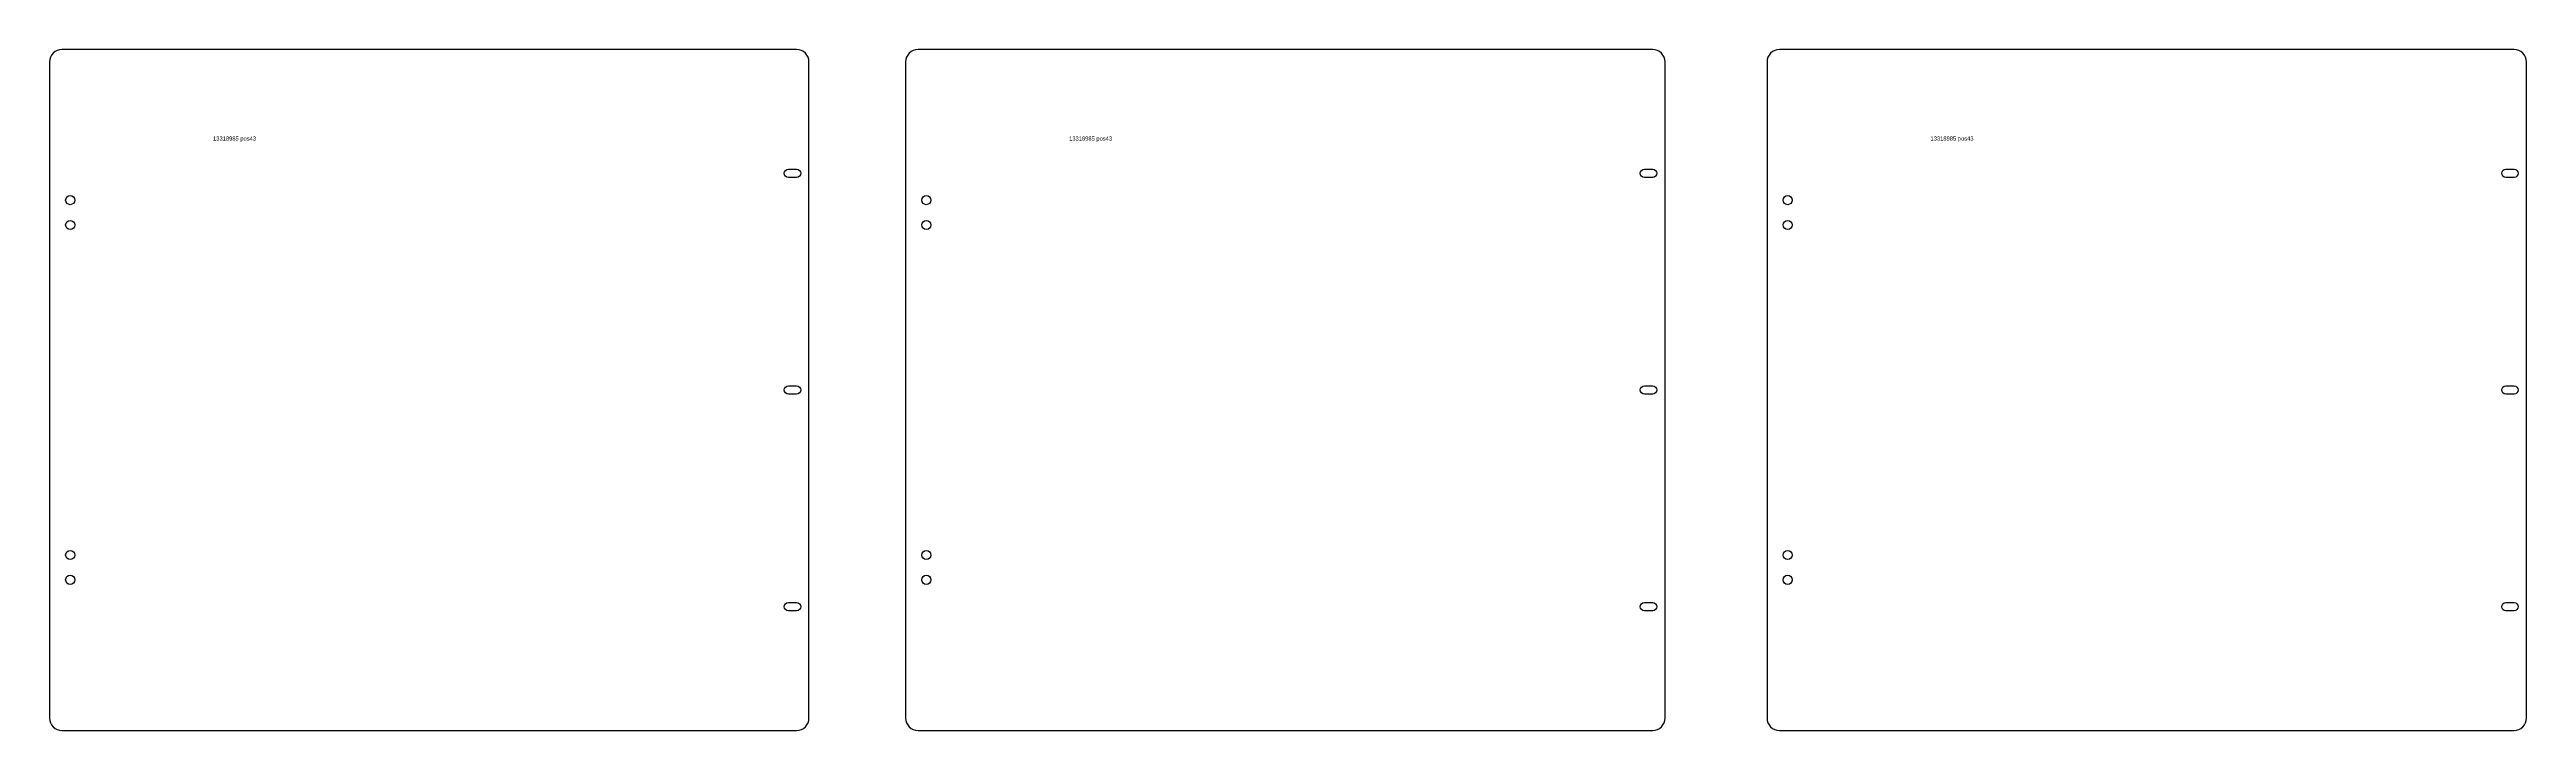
# Model space of a CAD drawing. Header units: millimetres. Extents: x 1988 to 7986, y 796 to 2446.
import ezdxf

# ---------------------------------------------------------------- set-up
doc = ezdxf.new("R2010")
doc.units = ezdxf.units.MM
doc.layers.add('13318985', color=7, linetype='Continuous')
doc.layers.add('Texto', color=3, linetype='Continuous')
doc.styles.get("Standard").update_dxf_attribs({"font": 'arial.ttf'})

msp = doc.modelspace()

# ---------------------------------------------------------------- linework, layer by layer
at = {"layer": '13318985'}
for points in [[(3826.7, 2416, 0.414214), (3796.7, 2446), (2017.7, 2446, 0.414214), (1987.7, 2416), (1987.7, 826, 0.414214), (2017.7, 796), (3796.7, 796, 0.414214), (3826.7, 826)], [(5899.7, 2416, 0.414214), (5869.7, 2446), (4090.7, 2446, 0.414214), (4060.7, 2416), (4060.7, 826, 0.414214), (4090.7, 796), (5869.7, 796, 0.414214), (5899.7, 826)], [(7985.6, 2416, 0.414214), (7955.6, 2446), (6176.6, 2446, 0.414214), (6146.6, 2416), (6146.6, 826, 0.414214), (6176.6, 796), (7955.6, 796, 0.414214), (7985.6, 826)], [(3796.7, 2136), (3776.7, 2136, -1), (3776.7, 2156), (3796.7, 2156, -1)], [(5869.7, 2136), (5849.7, 2136, -1), (5849.7, 2156), (5869.7, 2156, -1)], [(7955.6, 2136), (7935.6, 2136, -1), (7935.6, 2156), (7955.6, 2156, -1)], [(3796.7, 1611), (3776.7, 1611, -1), (3776.7, 1631), (3796.7, 1631, -1)], [(5869.7, 1611), (5849.7, 1611, -1), (5849.7, 1631), (5869.7, 1631, -1)], [(7955.6, 1611), (7935.6, 1611, -1), (7935.6, 1631), (7955.6, 1631, -1)], [(3796.7, 1086), (3776.7, 1086, -1), (3776.7, 1106), (3796.7, 1106, -1)], [(5869.7, 1086), (5849.7, 1086, -1), (5849.7, 1106), (5869.7, 1106, -1)], [(7955.6, 1086), (7935.6, 1086, -1), (7935.6, 1106), (7955.6, 1106, -1)]]:
    msp.add_lwpolyline(points, format="xyb", close=True, dxfattribs=at)
for centre in [(2037.7, 2081), (4110.7, 2081), (6196.6, 2081), (2037.7, 2021), (4110.7, 2021), (6196.6, 2021), (2037.7, 1221), (4110.7, 1221), (6196.6, 1221), (2037.7, 1161), (4110.7, 1161), (6196.6, 1161)]:
    msp.add_circle(centre, 11, dxfattribs=at)

# ---------------------------------------------------------------- texts
at = {"layer": 'Texto', "char_height": 10, "attachment_point": 1}
for insert in [(2383.6, 2235.3), (4456.6, 2235.3), (6542.5, 2235.3)]:
    msp.add_mtext_dynamic_manual_height_columns('13318985 pos43', width=1107.889, gutter_width=12.5, heights=[0], dxfattribs=dict(at, insert=insert))

doc.saveas('drawing.dxf')
